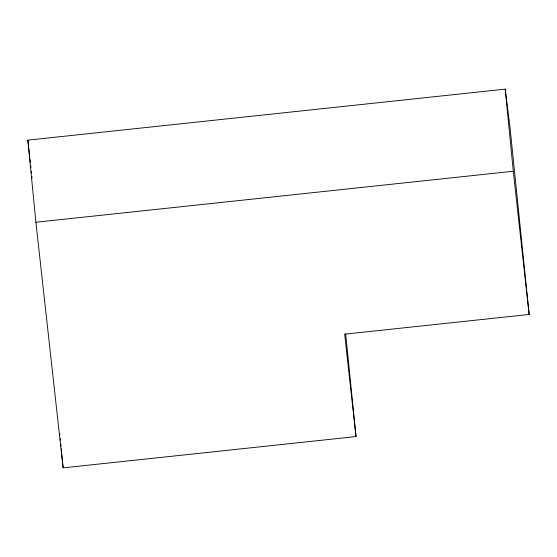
<?xml version="1.0" encoding="UTF-8"?>
<svg xmlns="http://www.w3.org/2000/svg" width="557" height="557" viewBox="0 0 557 557"><rect width="100%" height="100%" fill="white"/><g stroke="black" fill="none" stroke-linecap="round" stroke-linejoin="round"><path stroke-width="0.84" d="M27.85 140.141L505.227 89.141L509.975 126.94L529.15 314.461L344.665 334.172L356.014 436.57L63.115 467.859L35.899 222.243L27.85 140.141L29.765 157.436M35.899 222.243L513.282 171.243L505.227 89.141M513.282 171.243L529.15 314.461M345.674 333.817L356.014 436.57M29.96 159.17L30.343 162.623M30.628 165.22L30.913 167.817M31.296 171.278L31.491 173.004M31.874 176.465L32.069 178.191M59.724 433.29L59.898 435.017M60.233 438.477L60.407 440.204M60.741 443.664L60.998 446.254M61.249 448.845L61.59 452.305M61.757 454.032L63.115 467.859"/></g></svg>
